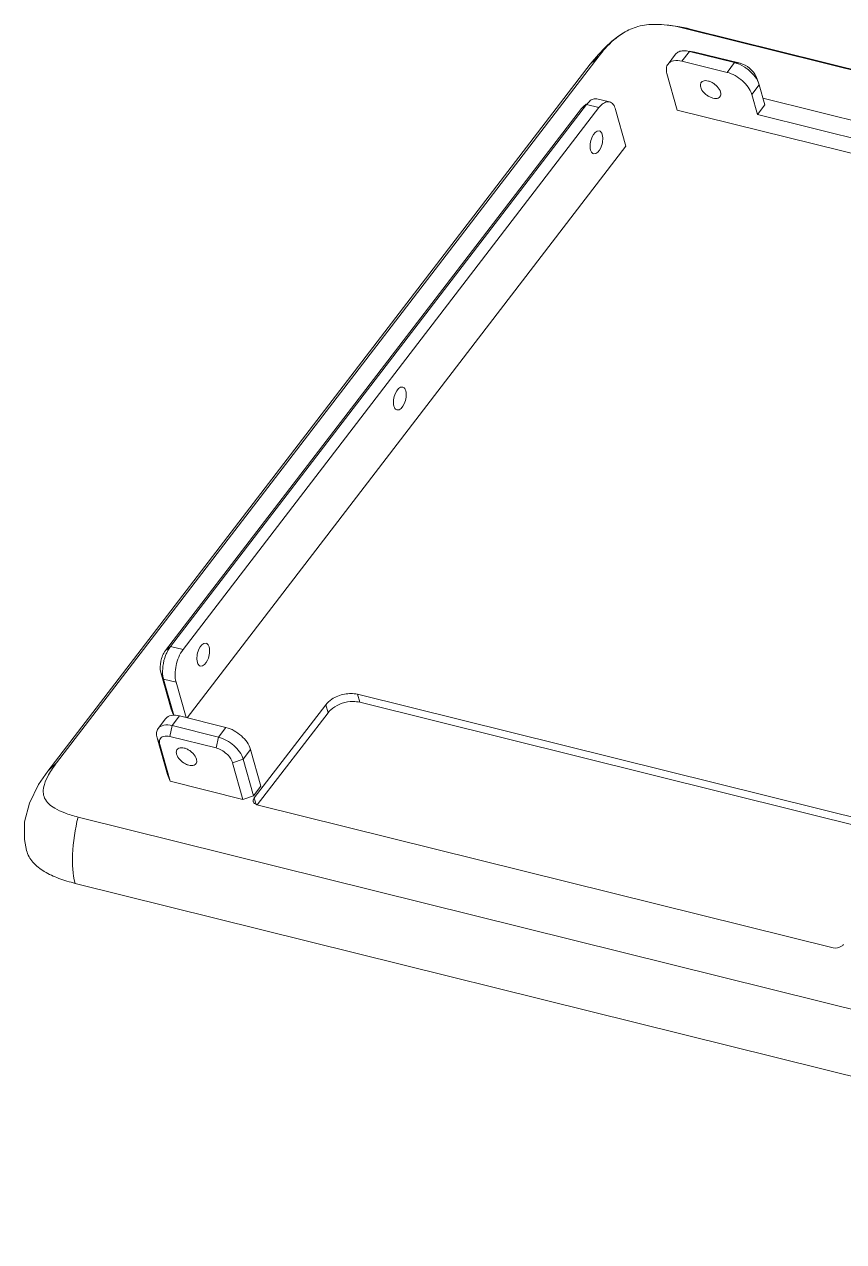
# Model space of a CAD drawing. Header units: inches. Extents: x 26991 to 28396, y -1342 to -349.
# Drawn here: x 28204.6 to 28239.3, y -561.2 to -509.6 of the extents above; entities that cross this region are included whole.
import ezdxf

# ---------------------------------------------------------------- set-up
doc = ezdxf.new("R2010")
doc.units = ezdxf.units.IN
doc.header["$MEASUREMENT"] = 0
doc.layers.get('0').update_dxf_attribs({"lineweight": 13})

msp = doc.modelspace()

# ---------------------------------------------------------------- linework, layer by layer
at = {"color": 7, "linetype": 'Continuous'}
for p, q in [((28232.498, -509.755), (28232.781, -509.795)), ((28304.596, -527.68), (28232.498, -509.755)), ((28304.879, -527.72), (28232.782, -509.795)), ((28228.921, -510.935), (28205.938, -540.913)), ((28228.921, -510.935), (28228.549, -511.291)), ((28232.163, -510.866), (28231.846, -511.279)), ((28232.751, -510.745), (28232.435, -511.158)), ((28232.627, -510.722), (28232.501, -510.716)), ((28232.751, -510.745), (28232.627, -510.722)), ((28234.659, -511.219), (28232.751, -510.745)), ((28232.986, -510.771), (28232.751, -510.745)), ((28232.903, -510.756), (28232.752, -510.737)), ((28232.986, -510.771), (28232.904, -510.756)), ((28234.894, -511.245), (28232.986, -510.771)), ((28228.549, -511.291), (28205.565, -541.269)), ((28232.435, -511.158), (28234.343, -511.632)), ((28234.343, -511.632), (28234.659, -511.219)), ((28234.659, -511.219), (28234.894, -511.245)), ((28231.798, -511.678), (28232.236, -513.233)), ((28235.572, -511.813), (28235.676, -512.071)), ((28235.706, -512.158), (28235.389, -512.571)), ((28235.706, -512.158), (28235.676, -512.071)), ((28235.945, -513.008), (28235.706, -512.158)), ((28210.766, -535.98), (28228.387, -512.996)), ((28228.175, -513.17), (28228.387, -512.996)), ((28228.258, -513.08), (28228.373, -512.981)), ((28228.387, -512.996), (28228.512, -512.862)), ((28228.92, -513.129), (28228.387, -512.996)), ((28229.366, -512.888), (28228.833, -512.755)), ((28235.389, -512.571), (28235.629, -513.421)), ((28235.629, -513.421), (28235.945, -513.008)), ((28235.867, -512.73), (28260.987, -518.976)), ((28210.554, -536.153), (28228.175, -513.17)), ((28211.299, -536.112), (28228.92, -513.129)), ((28228.175, -513.17), (28228.258, -513.08)), ((28229.624, -513.206), (28230.062, -514.762)), ((28282.059, -525.62), (28232.236, -513.233)), ((28235.629, -513.421), (28261.213, -519.782)), ((28230.062, -514.762), (28211.478, -539.002)), ((28210.554, -536.153), (28210.766, -535.98)), ((28211.299, -536.112), (28210.766, -535.98)), ((28210.358, -537.074), (28210.472, -537.36)), ((28210.795, -538.629), (28210.358, -537.074)), ((28210.902, -538.892), (28210.472, -537.36)), ((28211.005, -537.493), (28210.472, -537.36)), ((28211.005, -537.493), (28211.425, -538.989)), ((28218.689, -538.005), (28218.784, -538.345)), ((28241.973, -543.794), (28218.689, -538.005)), ((28242.069, -544.134), (28218.784, -538.345)), ((28210.9, -538.891), (28210.795, -538.629)), ((28217.347, -538.447), (28214.316, -542.401)), ((28217.443, -538.788), (28214.444, -542.699)), ((28217.347, -538.447), (28217.443, -538.788)), ((28210.562, -539.041), (28210.246, -539.454)), ((28210.834, -539.333), (28210.736, -539.793)), ((28211.15, -538.92), (28210.834, -539.333)), ((28210.834, -539.333), (28212.798, -539.821)), ((28213.114, -539.409), (28211.15, -538.92)), ((28210.312, -540.14), (28210.198, -539.853)), ((28210.635, -541.408), (28210.198, -539.853)), ((28210.736, -539.793), (28212.7, -540.282)), ((28212.7, -540.282), (28212.798, -539.821)), ((28212.798, -539.821), (28213.114, -539.409)), ((28210.749, -541.695), (28210.312, -540.14)), ((28214.161, -540.347), (28213.845, -540.76)), ((28214.161, -540.347), (28214.598, -541.902)), ((28205.938, -540.913), (28205.566, -541.268)), ((28213.845, -540.76), (28213.397, -540.907)), ((28213.397, -540.907), (28213.835, -542.462)), ((28213.845, -540.76), (28214.282, -542.315)), ((28205.566, -541.268), (28205.565, -541.269)), ((28210.635, -541.408), (28210.749, -541.695)), ((28210.749, -541.695), (28213.835, -542.462)), ((28214.598, -541.902), (28214.282, -542.315)), ((28213.835, -542.462), (28214.282, -542.315)), ((28214.316, -542.401), (28214.392, -542.671)), ((28214.43, -542.688), (28238.837, -548.756)), ((28206.85, -543.209), (28269.955, -558.898)), ((28267.837, -561.214), (28206.73, -546.022))]:
    msp.add_line(p, q, dxfattribs=at)
for points in [[(28229.963, -509.954), (28229.766, -510.084), (28229.467, -510.315), (28229.175, -510.581), (28228.897, -510.871), (28228.635, -511.181), (28228.549, -511.291)], [(28232.781, -509.795), (28232.652, -509.764), (28232.265, -509.685), (28231.877, -509.63), (28231.488, -509.601), (28231.304, -509.597)], [(28205.566, -541.268), (28205.181, -541.828), (28204.79, -542.616), (28204.586, -543.407), (28204.576, -544.167), (28204.667, -544.629)]]:
    msp.add_lwpolyline(points, dxfattribs=at)
msp.add_arc((28214.413, -542.523), 0.142, 195.6858, 201.6645, dxfattribs=at)
for points, knots in [([(28228.921, -510.935), (28229.004, -510.827), (28229.308, -510.459), (28229.67, -510.133), (28229.963, -509.954)], [0, 0, 0, 0, 0.283111, 1, 1, 1, 1]), ([(28229.963, -509.954), (28230.151, -509.84), (28230.585, -509.646), (28231.057, -509.598), (28231.304, -509.597)], [0, 0, 0, 0, 0.471323, 1, 1, 1, 1]), ([(28231.304, -509.597), (28231.393, -509.597), (28231.795, -509.61), (28232.194, -509.679), (28232.498, -509.755)], [0, 0, 0, 0, 0.220156, 1, 1, 1, 1]), ([(28232.501, -510.716), (28232.434, -510.719), (28232.306, -510.741), (28232.199, -510.819), (28232.163, -510.866)], [0, 0, 0, 0, 0.536089, 1, 1, 1, 1]), ([(28231.798, -511.678), (28231.778, -511.606), (28231.758, -511.466), (28231.808, -511.329), (28231.846, -511.279)], [0, 0, 0, 0, 0.540298, 1, 1, 1, 1]), ([(28231.846, -511.279), (28231.902, -511.206), (28232.107, -511.103), (28232.321, -511.13), (28232.435, -511.158)], [0, 0, 0, 0, 0.436948, 1, 1, 1, 1]), ([(28235.193, -511.482), (28235.151, -511.451), (28234.987, -511.339), (28234.802, -511.255), (28234.659, -511.219)], [0, 0, 0, 0, 0.261929, 1, 1, 1, 1]), ([(28235.572, -511.813), (28235.516, -511.676), (28235.314, -511.435), (28235.043, -511.282), (28234.894, -511.245)], [0, 0, 0, 0, 0.490839, 1, 1, 1, 1]), ([(28234.07, -512.469), (28234.046, -512.382), (28233.963, -512.259), (28233.82, -512.13), (28233.692, -512.049), (28233.559, -511.998), (28233.409, -511.973), (28233.291, -512.009), (28233.252, -512.06)], [0, 0, 0, 0, 0.260625, 0.408896, 0.556772, 0.694897, 0.816021, 1, 1, 1, 1]), ([(28234.343, -511.632), (28234.585, -511.692), (28235.014, -511.945), (28235.326, -512.347), (28235.389, -512.571)], [0, 0, 0, 0, 0.517695, 1, 1, 1, 1]), ([(28235.676, -512.071), (28235.663, -512.038), (28235.597, -511.9), (28235.504, -511.775), (28235.424, -511.689)], [0, 0, 0, 0, 0.232141, 1, 1, 1, 1]), ([(28233.252, -512.06), (28233.243, -512.072), (28233.209, -512.133), (28233.214, -512.208), (28233.228, -512.259)], [0, 0, 0, 0, 0.227259, 1, 1, 1, 1]), ([(28233.228, -512.259), (28233.253, -512.346), (28233.335, -512.469), (28233.479, -512.598), (28233.607, -512.679), (28233.739, -512.73), (28233.889, -512.755), (28234.007, -512.719), (28234.046, -512.668)], [0, 0, 0, 0, 0.260625, 0.408896, 0.556772, 0.694897, 0.816021, 1, 1, 1, 1]), ([(28234.046, -512.668), (28234.056, -512.656), (28234.09, -512.595), (28234.084, -512.52), (28234.07, -512.469)], [0, 0, 0, 0, 0.227259, 1, 1, 1, 1]), ([(28228.512, -512.862), (28228.56, -512.82), (28228.659, -512.754), (28228.782, -512.743), (28228.833, -512.755)], [0, 0, 0, 0, 0.549816, 1, 1, 1, 1]), ([(28229.366, -512.888), (28229.311, -512.874), (28229.176, -512.891), (28229.071, -512.969), (28229.019, -513.018)], [0, 0, 0, 0, 0.444717, 1, 1, 1, 1]), ([(28229.624, -513.206), (28229.603, -513.13), (28229.549, -512.995), (28229.426, -512.903), (28229.366, -512.888)], [0, 0, 0, 0, 0.561567, 1, 1, 1, 1]), ([(28228.931, -514.115), (28228.802, -514.083), (28228.608, -514.355), (28228.538, -514.643), (28228.536, -514.841), (28228.56, -514.927)], [0, 0, 0, 0, 0.414557, 0.723829, 1, 1, 1, 1]), ([(28228.69, -515.086), (28228.819, -515.118), (28229.013, -514.846), (28229.083, -514.558), (28229.084, -514.36), (28229.06, -514.275)], [0, 0, 0, 0, 0.414557, 0.723829, 1, 1, 1, 1]), ([(28229.06, -514.275), (28229.054, -514.254), (28229.032, -514.189), (28228.978, -514.127), (28228.931, -514.115)], [0, 0, 0, 0, 0.303586, 1, 1, 1, 1]), ([(28228.56, -514.927), (28228.566, -514.947), (28228.589, -515.012), (28228.642, -515.074), (28228.69, -515.086)], [0, 0, 0, 0, 0.303586, 1, 1, 1, 1]), ([(28220.603, -524.977), (28220.474, -524.945), (28220.28, -525.217), (28220.21, -525.505), (28220.209, -525.703), (28220.233, -525.788)], [0, 0, 0, 0, 0.414557, 0.723829, 1, 1, 1, 1]), ([(28220.362, -525.948), (28220.491, -525.98), (28220.685, -525.708), (28220.755, -525.42), (28220.757, -525.222), (28220.733, -525.137)], [0, 0, 0, 0, 0.414557, 0.723829, 1, 1, 1, 1]), ([(28220.733, -525.137), (28220.727, -525.116), (28220.704, -525.051), (28220.651, -524.989), (28220.603, -524.977)], [0, 0, 0, 0, 0.303586, 1, 1, 1, 1]), ([(28220.233, -525.788), (28220.239, -525.809), (28220.261, -525.874), (28220.315, -525.936), (28220.362, -525.948)], [0, 0, 0, 0, 0.303586, 1, 1, 1, 1]), ([(28210.358, -537.074), (28210.315, -536.922), (28210.335, -536.59), (28210.455, -536.283), (28210.554, -536.153)], [0, 0, 0, 0, 0.489957, 1, 1, 1, 1]), ([(28210.447, -536.808), (28210.467, -536.653), (28210.518, -536.451), (28210.6, -536.262), (28210.622, -536.217)], [0, 0, 0, 0, 0.755828, 1, 1, 1, 1]), ([(28210.622, -536.217), (28210.633, -536.195), (28210.675, -536.113), (28210.725, -536.034), (28210.766, -535.98)], [0, 0, 0, 0, 0.262641, 1, 1, 1, 1]), ([(28211.299, -536.112), (28211.15, -536.307), (28210.971, -536.767), (28210.941, -537.266), (28211.005, -537.493)], [0, 0, 0, 0, 0.510041, 1, 1, 1, 1]), ([(28212.276, -535.839), (28212.147, -535.807), (28211.953, -536.079), (28211.883, -536.367), (28211.882, -536.565), (28211.906, -536.65)], [0, 0, 0, 0, 0.414557, 0.723829, 1, 1, 1, 1]), ([(28212.035, -536.809), (28212.164, -536.841), (28212.358, -536.57), (28212.428, -536.282), (28212.429, -536.084), (28212.405, -535.998)], [0, 0, 0, 0, 0.414557, 0.723829, 1, 1, 1, 1]), ([(28212.405, -535.998), (28212.4, -535.978), (28212.377, -535.913), (28212.323, -535.851), (28212.276, -535.839)], [0, 0, 0, 0, 0.303586, 1, 1, 1, 1]), ([(28210.472, -537.36), (28210.46, -537.32), (28210.423, -537.139), (28210.428, -536.95), (28210.447, -536.808)], [0, 0, 0, 0, 0.224318, 1, 1, 1, 1]), ([(28211.906, -536.65), (28211.912, -536.67), (28211.934, -536.735), (28211.988, -536.798), (28212.035, -536.809)], [0, 0, 0, 0, 0.303586, 1, 1, 1, 1]), ([(28217.347, -538.447), (28217.418, -538.356), (28217.654, -538.149), (28218.121, -537.967), (28218.51, -537.96), (28218.689, -538.005)], [0, 0, 0, 0, 0.234757, 0.625563, 1, 1, 1, 1]), ([(28218.784, -538.345), (28218.692, -538.322), (28218.294, -538.281), (28217.88, -538.414), (28217.639, -538.596)], [0, 0, 0, 0, 0.240034, 1, 1, 1, 1]), ([(28211.15, -538.92), (28211.036, -538.892), (28210.822, -538.865), (28210.618, -538.969), (28210.562, -539.041)], [0, 0, 0, 0, 0.563052, 1, 1, 1, 1]), ([(28217.639, -538.596), (28217.62, -538.611), (28217.548, -538.668), (28217.484, -538.734), (28217.443, -538.788)], [0, 0, 0, 0, 0.261202, 1, 1, 1, 1]), ([(28210.246, -539.454), (28210.301, -539.381), (28210.506, -539.278), (28210.72, -539.305), (28210.834, -539.333)], [0, 0, 0, 0, 0.436957, 1, 1, 1, 1]), ([(28210.198, -539.853), (28210.177, -539.781), (28210.158, -539.641), (28210.207, -539.504), (28210.246, -539.454)], [0, 0, 0, 0, 0.54029, 1, 1, 1, 1]), ([(28210.315, -539.924), (28210.328, -539.893), (28210.37, -539.833), (28210.516, -539.76), (28210.649, -539.772), (28210.736, -539.793)], [0, 0, 0, 0, 0.213122, 0.43921, 1, 1, 1, 1]), ([(28212.798, -539.821), (28213.04, -539.881), (28213.469, -540.134), (28213.782, -540.536), (28213.845, -540.76)], [0, 0, 0, 0, 0.517695, 1, 1, 1, 1]), ([(28214.161, -540.347), (28214.098, -540.123), (28213.785, -539.721), (28213.356, -539.469), (28213.114, -539.409)], [0, 0, 0, 0, 0.482306, 1, 1, 1, 1]), ([(28210.312, -540.14), (28210.306, -540.12), (28210.291, -540.05), (28210.295, -539.973), (28210.315, -539.924)], [0, 0, 0, 0, 0.277913, 1, 1, 1, 1]), ([(28211.049, -540.344), (28211.04, -540.356), (28211.006, -540.417), (28211.011, -540.492), (28211.025, -540.543)], [0, 0, 0, 0, 0.227259, 1, 1, 1, 1]), ([(28211.867, -540.753), (28211.842, -540.666), (28211.76, -540.543), (28211.617, -540.414), (28211.489, -540.333), (28211.356, -540.282), (28211.206, -540.257), (28211.088, -540.293), (28211.049, -540.344)], [0, 0, 0, 0, 0.260625, 0.408896, 0.556772, 0.694897, 0.816021, 1, 1, 1, 1]), ([(28212.7, -540.282), (28212.861, -540.322), (28213.147, -540.49), (28213.355, -540.758), (28213.397, -540.907)], [0, 0, 0, 0, 0.517696, 1, 1, 1, 1]), ([(28206.85, -543.209), (28206.658, -543.161), (28206.318, -543.059), (28205.813, -542.837), (28205.441, -542.53), (28205.357, -542.129), (28205.424, -541.784), (28205.616, -541.363), (28205.816, -541.072), (28205.938, -540.913)], [0, 0, 0, 0, 0.179082, 0.320447, 0.504659, 0.58238, 0.68119, 0.817903, 1, 1, 1, 1]), ([(28211.025, -540.543), (28211.05, -540.63), (28211.132, -540.753), (28211.275, -540.882), (28211.403, -540.963), (28211.536, -541.014), (28211.686, -541.039), (28211.804, -541.003), (28211.843, -540.952)], [0, 0, 0, 0, 0.260625, 0.408896, 0.556772, 0.694897, 0.816021, 1, 1, 1, 1]), ([(28211.843, -540.952), (28211.852, -540.94), (28211.886, -540.879), (28211.881, -540.804), (28211.867, -540.753)], [0, 0, 0, 0, 0.227259, 1, 1, 1, 1]), ([(28214.276, -542.561), (28214.272, -542.548), (28214.265, -542.492), (28214.29, -542.435), (28214.316, -542.401)], [0, 0, 0, 0, 0.232253, 1, 1, 1, 1]), ([(28214.43, -542.688), (28214.413, -542.684), (28214.352, -542.664), (28214.297, -542.617), (28214.281, -542.575)], [0, 0, 0, 0, 0.284566, 1, 1, 1, 1]), ([(28206.85, -543.209), (28206.729, -543.732), (28206.568, -544.666), (28206.62, -545.629), (28206.73, -546.022)], [0, 0, 0, 0, 0.567912, 1, 1, 1, 1]), ([(28206.73, -546.022), (28206.496, -545.963), (28206.045, -545.83), (28205.427, -545.549), (28204.926, -545.166), (28204.718, -544.81), (28204.667, -544.629)], [0, 0, 0, 0, 0.279883, 0.542423, 0.781518, 1, 1, 1, 1]), ([(28239.284, -548.609), (28239.261, -548.639), (28239.138, -548.746), (28238.956, -548.786), (28238.837, -548.756)], [0, 0, 0, 0, 0.238271, 1, 1, 1, 1])]:
    msp.add_open_spline(points, degree=3, knots=knots, dxfattribs=at)
for points in [[(28235.424, -511.689), (28235.354, -511.613), (28235.276, -511.544), (28235.193, -511.482)], [(28229.019, -513.018), (28228.983, -513.052), (28228.95, -513.089), (28228.92, -513.129)]]:
    msp.add_open_spline(points, degree=3, dxfattribs=at)

doc.saveas('drawing.dxf')
